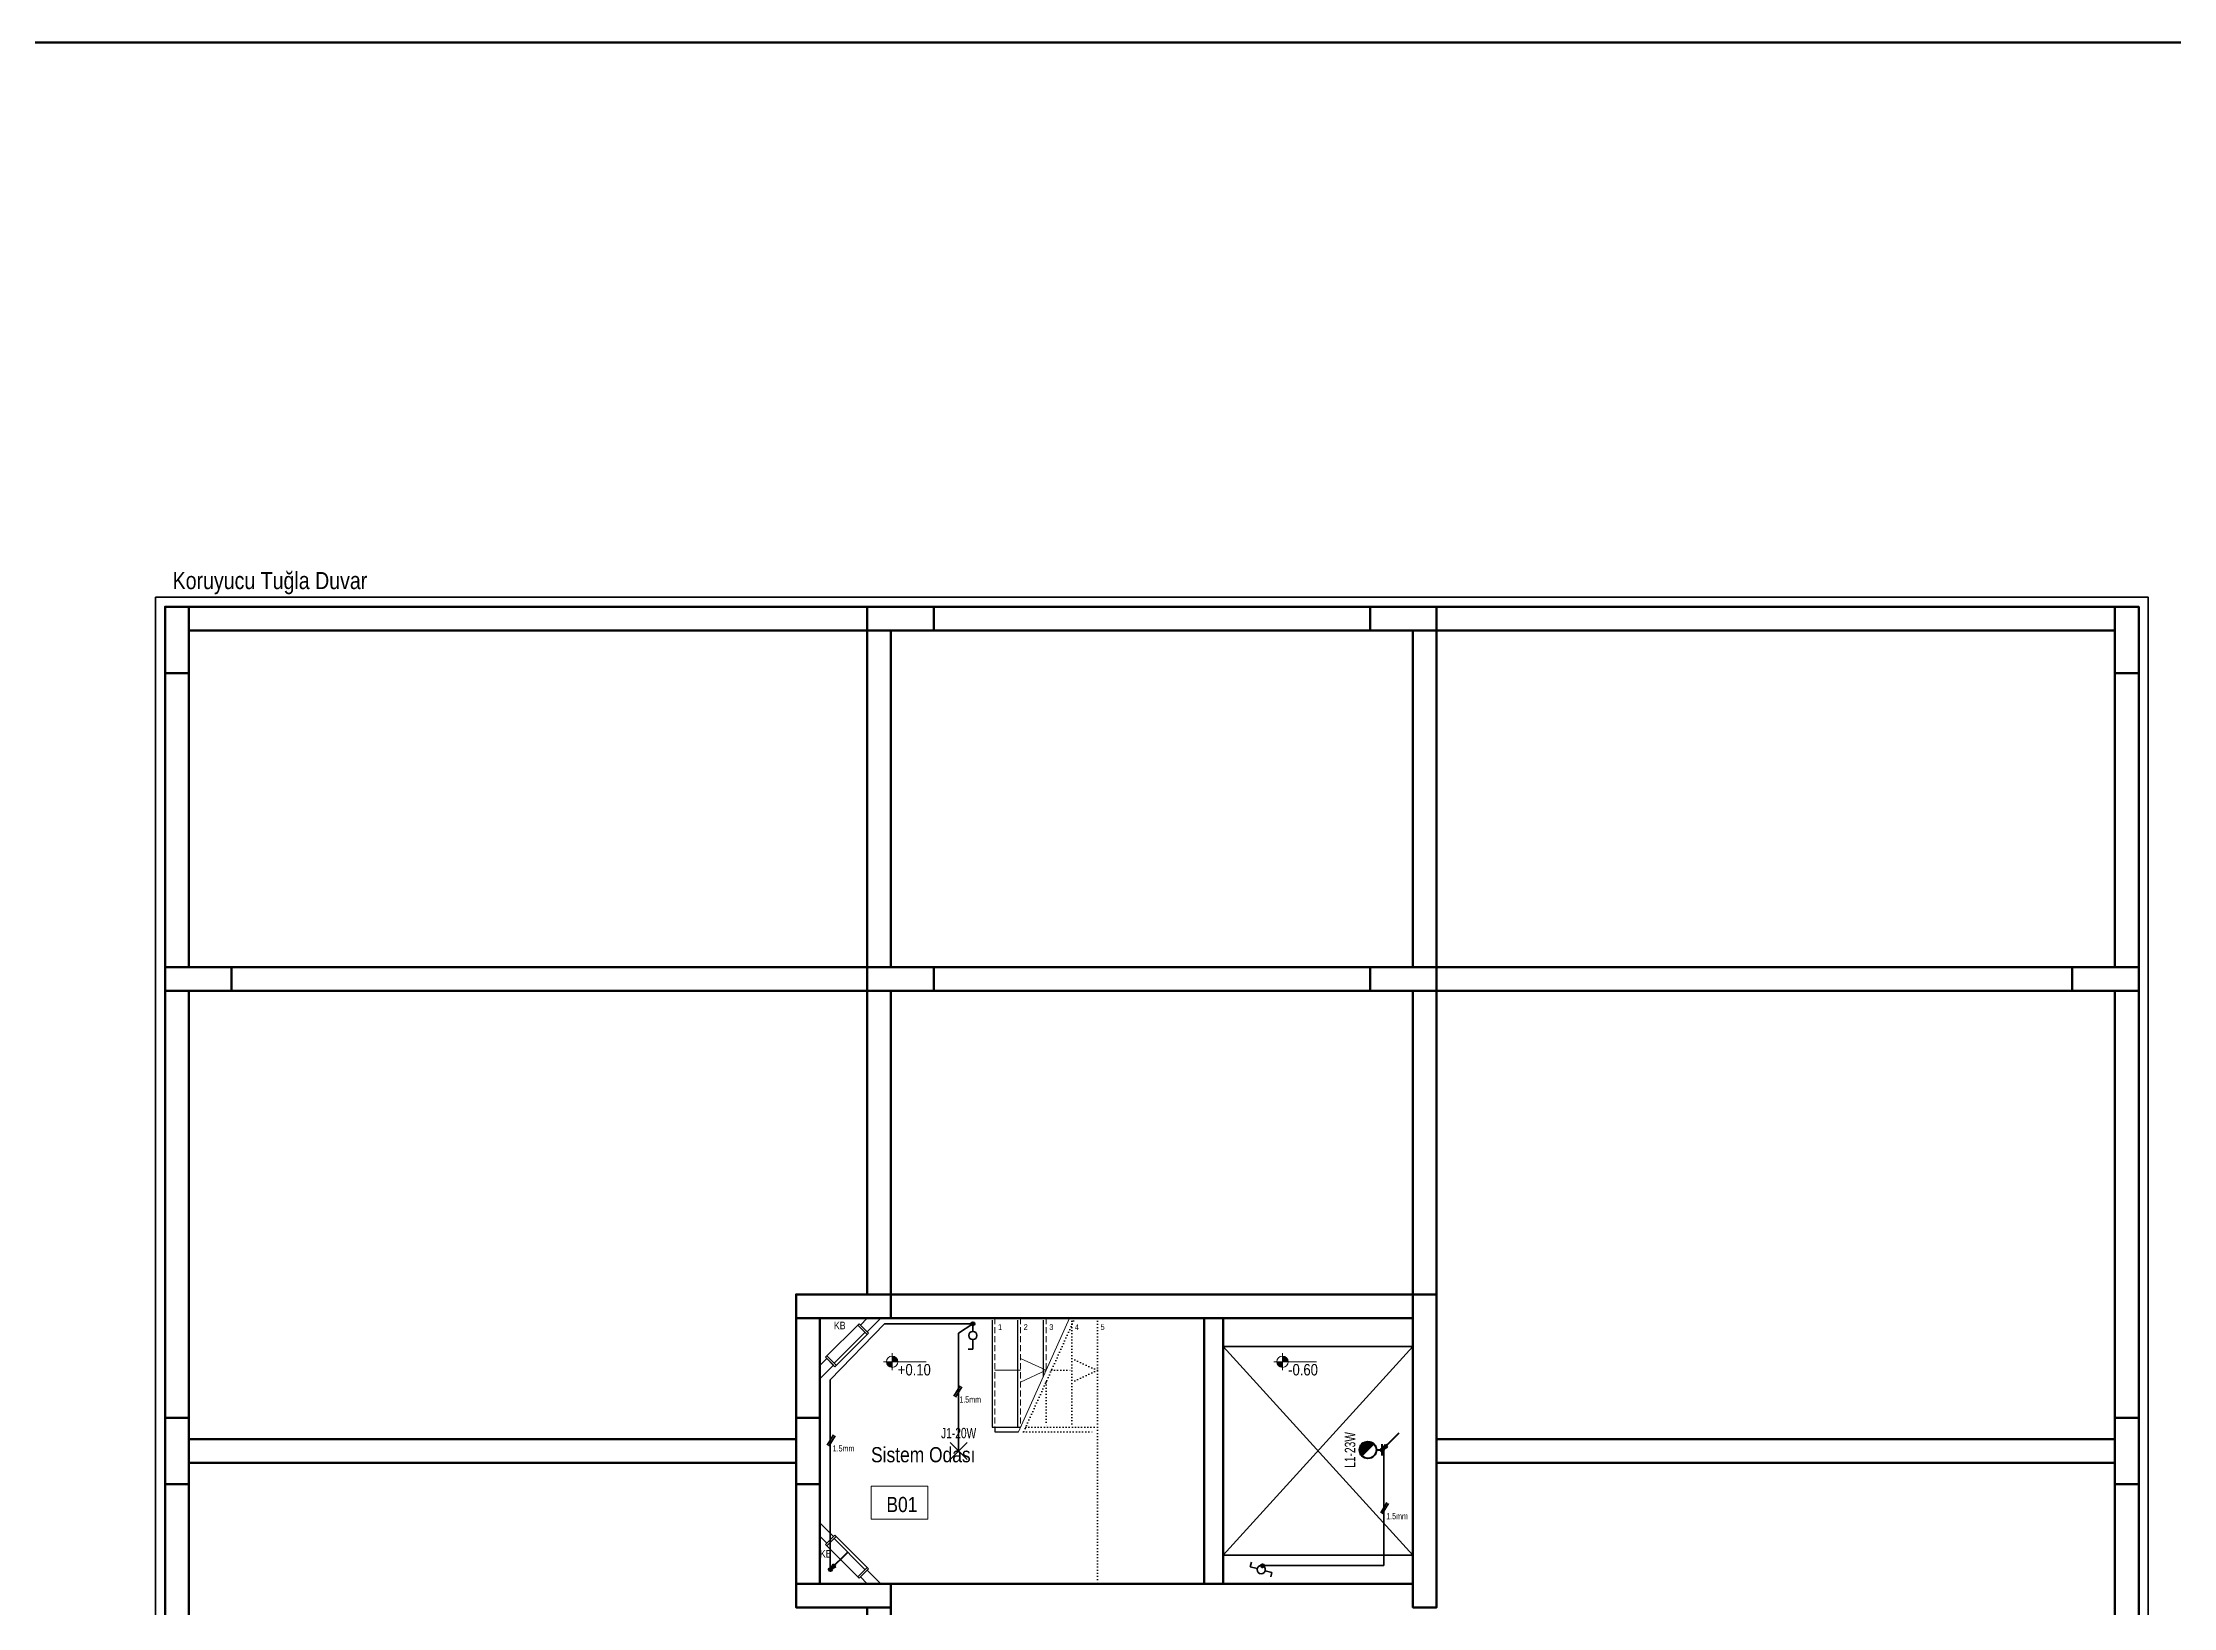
# Model space of a CAD drawing. Header units: millimetres. Extents: x 1811019 to 3717122, y -501178 to -243171.
# Drawn here: x 1853394 to 1855639, y -251040 to -249390 of the extents above; entities that cross this region are included whole.
import ezdxf
from ezdxf.enums import TextEntityAlignment as Align

# ---------------------------------------------------------------- set-up
doc = ezdxf.new("R2010")
doc.units = ezdxf.units.MM
for name, pattern in [('CONTINOUS', [0]), ('CONTINU', [0]), ('izdüşüm arka', [3.175, 0, -3.175]), ('izdüşüm ön', [9.525, 6.35, -3.175]), ('su yalıtım', [30, 12, -18])]:
    doc.linetypes.add(name, pattern=pattern)
for name, color, linetype, lineweight in [('a_ba', 6, 'Continuous', 50), ('a_doğrama', 251, 'Continuous', 20), ('a_duvar', 255, 'Continuous', 35), ('a_görünüş', 32, 'Continuous', 25), ('a_görünüş_ince', 8, 'Continuous', 20), ('a_izdüşüm_arka', 255, 'izdüşüm arka', 30), ('a_izdüşüm_ön', 6, 'izdüşüm ön', 9), ('a_not_kot', 251, 'Continuous', 13), ('a_not_mahal', 253, 'Continuous', 5), ('a_not_misc', 144, 'Continuous', 5), ('a_not_text', 7, 'Continuous', 13), ('a_yalıtım_su', 7, 'su yalıtım', 13), ('a_çerçeve_line', 7, 'Continuous', 50), ('Aydınlatma', 4, 'CONTINOUS', 35), ('Aydınlatma_', 3, 'Continuous', 40), ('Genel', 4, 'CONTINOUS', 40), ('genell', 4, 'Continuous', 25), ('Priz', 6, 'CONTINOUS', 40)]:
    doc.layers.add(name, color=color, linetype=linetype, lineweight=lineweight)
doc.styles.add('Grupcad', font='arial.ttf', dxfattribs={"width": 0.7})
doc.styles.add('OL', font='tsimplex.shx', dxfattribs={"width": 0.8, "height": 12})
doc.styles.get("Standard").update_dxf_attribs({"font": 'ARIALN.TTF'})

# ---------------------------------------------------------------- blocks, each defined once
blk = doc.blocks.new('sembol_kot')
at = {"layer": 'a_not_kot'}
for points in [[(0, 10), (0, 0), (10, 0, 0.414214)], [(0, 0), (-10, 0, 0.414214), (0, -10)]]:
    blk.add_hatch(color=256, dxfattribs=at).paths.add_polyline_path(points)
for p, q in [((0, 15), (0, -15)), ((-15, 0), (60, 0))]:
    blk.add_line(p, q, dxfattribs=at)
blk.add_circle((0, 0), 10, dxfattribs=at)
blk = doc.blocks.new('J1-20W')
at = {"layer": 'Aydınlatma', "color": 1, "linetype": 'CONTINU'}
for p, q in [((9, 9), (-9, -9)), ((-9, 9), (9, -9))]:
    blk.add_line(p, q, dxfattribs=at)
at = {"layer": 'Aydınlatma', "linetype": 'CONTINU', "style": 'Grupcad', "width": 0.7, "flags": 8}
blk.add_attdef('J1-20W', text='', height=11, dxfattribs=at).set_placement((0, 18.7), align=Align.MIDDLE_CENTER)
blk = doc.blocks.new('YUKARIDAN GELEN HAT')
at = {"linetype": 'Continuous'}
h = blk.add_hatch(color=7, dxfattribs=at)
edge = h.paths.add_edge_path()
edge.add_arc((0.1, 0), 1.75, 0, 360)
blk.add_hatch(color=0, dxfattribs=at).paths.add_polyline_path([(5.7, 3.4), (3.5, 5.6), (0, 0)])
at = {"color": 0, "linetype": 'Continuous'}
for p, q in [((17.8, 17.8), (0, 0)), ((0, 0), (3.5, 5.6)), ((0, 0), (5.7, 3.4)), ((5.7, 3.4), (3.5, 5.6))]:
    blk.add_line(p, q, dxfattribs=at)
at = {"color": 7, "linetype": 'Continuous'}
blk.add_circle((0.1, 0), 1.75, dxfattribs=at)
blk = doc.blocks.new('NORMAL ANAHTAR')
at = {"layer": 'Aydınlatma', "color": 6, "linetype": 'CONTINU'}
for p, q in [((0, 18.8), (-4.9, 18.8)), ((0, 8.6), (0, 18.8))]:
    blk.add_line(p, q, dxfattribs=at)
blk.add_circle((0, 4.3), 4.32, dxfattribs=at)
blk = doc.blocks.new('BUAT (Enerji)')
at = {"layer": 'Priz', "linetype": 'CONTINU'}
h = blk.add_hatch(color=256, dxfattribs=at)
edge = h.paths.add_edge_path()
edge.add_arc((0, 0), 1.75, 0, 360)
blk.add_circle((0, 0), 1.75, dxfattribs=at)
blk = doc.blocks.new('L1-23W')
at = {"layer": 'Aydınlatma_', "linetype": 'CONTINU'}
h = blk.add_hatch(color=1, dxfattribs=at)
edge = h.paths.add_edge_path()
edge.add_arc((0, 14.9), 8.91, 360, 495, ccw=False)
edge.add_arc((0, 14.9), 8.91, 315, 360, ccw=False)
edge.add_line((6.3, 8.6), (-6.3, 21.2))
at = {"layer": 'Aydınlatma_', "color": 1, "linetype": 'CONTINU'}
blk.add_line((6.3, 8.6), (-6.3, 21.2), dxfattribs=at)
at = {"layer": 'Aydınlatma_', "linetype": 'CONTINU'}
blk.add_line((-6, 0), (6, 0), dxfattribs=at)
at = {"layer": 'Aydınlatma_', "linetype": 'CONTINU', "ltscale": 5}
blk.add_line((0, 6), (0, 0), dxfattribs=at)
at = {"layer": 'Aydınlatma_', "color": 1, "linetype": 'CONTINU'}
blk.add_circle((0, 14.9), 8.91, dxfattribs=at)
at = {"layer": 'Aydınlatma_', "color": 4, "linetype": 'CONTINU', "style": 'Grupcad', "width": 0.7, "flags": 8}
blk.add_attdef('L1-23W', text='', height=11, dxfattribs=at).set_placement((0, 33.8), align=Align.MIDDLE_CENTER)
blk = doc.blocks.new('VAVIEN ANAHTAR')
at = {"layer": 'Aydınlatma', "color": 6, "linetype": 'CONTINU'}
for p, q in [((-11.5, 7.4), (-10.2, 12.1)), ((-4, 5.4), (-11.5, 7.4)), ((4.3, 3.2), (11.5, 1.3)), ((10.3, -3.3), (11.5, 1.3))]:
    blk.add_line(p, q, dxfattribs=at)
blk.add_circle((0.2, 4.3), 4.32, dxfattribs=at)

msp = doc.modelspace()

# ---------------------------------------------------------------- linework, layer by layer
at = {"layer": 'a_ba', "color": 253}
for p, q in [((1854187.7, -250839.8), (1854187.7, -250734.8)), ((1854212.7, -250839.8), (1854212.7, -250734.8)), ((1854287.7, -250734.8), (1854837.7, -250734.8)), ((1854617.7, -250734.8), (1854617.7, -251014.8)), ((1854637.7, -251014.8), (1854637.7, -250734.8)), ((1854187.7, -251014.8), (1854187.7, -250909.8)), ((1854212.7, -251014.8), (1854212.7, -250909.8)), ((1854837.7, -251014.8), (1854287.7, -251014.8))]:
    msp.add_line(p, q, dxfattribs=at)
for points in [[(1853522.7, -250054.8), (1853547.7, -250054.8), (1853547.7, -249984.8), (1853522.7, -249984.8)], [(1853547.7, -249984.8), (1854262.7, -249984.8), (1854262.7, -250009.8), (1853547.7, -250009.8)], [(1854332.7, -250009.8), (1854332.7, -249984.8), (1854262.7, -249984.8), (1854262.7, -250009.8)], [(1854332.7, -249984.8), (1854792.7, -249984.8), (1854792.7, -250009.8), (1854332.7, -250009.8)], [(1854862.7, -250009.8), (1854862.7, -249984.8), (1854792.7, -249984.8), (1854792.7, -250009.8)], [(1854862.7, -249984.8), (1855577.7, -249984.8), (1855577.7, -250009.8), (1854862.7, -250009.8)], [(1855577.7, -250054.8), (1855602.7, -250054.8), (1855602.7, -249984.8), (1855577.7, -249984.8)], [(1854262.7, -250009.8), (1854287.7, -250009.8), (1854287.7, -250364.8), (1854262.7, -250364.8)], [(1854837.7, -250009.8), (1854862.7, -250009.8), (1854862.7, -250364.8), (1854837.7, -250364.8)], [(1853522.7, -250054.8), (1853547.7, -250054.8), (1853547.7, -250364.8), (1853522.7, -250364.8)], [(1855577.7, -250054.8), (1855602.7, -250054.8), (1855602.7, -250364.8), (1855577.7, -250364.8)], [(1853522.7, -250364.8), (1853522.7, -250389.8), (1853592.7, -250389.8), (1853592.7, -250364.8)], [(1853592.7, -250364.8), (1854262.7, -250364.8), (1854262.7, -250389.8), (1853592.7, -250389.8)], [(1854332.7, -250389.8), (1854332.7, -250364.8), (1854262.7, -250364.8), (1854262.7, -250389.8)], [(1854332.7, -250364.8), (1854792.7, -250364.8), (1854792.7, -250389.8), (1854332.7, -250389.8)], [(1854862.7, -250389.8), (1854862.7, -250364.8), (1854792.7, -250364.8), (1854792.7, -250389.8)], [(1854862.7, -250364.8), (1855532.7, -250364.8), (1855532.7, -250389.8), (1854862.7, -250389.8)], [(1855532.7, -250364.8), (1855532.7, -250389.8), (1855602.7, -250389.8), (1855602.7, -250364.8)], [(1853522.7, -250389.8), (1853547.7, -250389.8), (1853547.7, -250839.8), (1853522.7, -250839.8)], [(1854262.7, -250389.8), (1854287.7, -250389.8), (1854287.7, -250709.8), (1854262.7, -250709.8)], [(1854837.7, -250389.8), (1854862.7, -250389.8), (1854862.7, -250709.8), (1854837.7, -250709.8)], [(1855577.7, -250389.8), (1855602.7, -250389.8), (1855602.7, -250839.8), (1855577.7, -250839.8)], [(1854287.7, -250734.8), (1854287.7, -250709.8), (1854187.7, -250709.8), (1854187.7, -250734.8)], [(1854837.7, -250709.8), (1854862.7, -250709.8), (1854862.7, -251039.8), (1854837.7, -251039.8), (1854837.7, -251014.8), (1854837.7, -251014.8), (1854837.7, -250734.8), (1854837.7, -250734.8)], [(1853522.7, -250909.8), (1853547.7, -250909.8), (1853547.7, -250839.8), (1853522.7, -250839.8)], [(1854187.7, -250909.8), (1854212.7, -250909.8), (1854212.7, -250839.8), (1854187.7, -250839.8)], [(1855577.7, -250909.8), (1855602.7, -250909.8), (1855602.7, -250839.8), (1855577.7, -250839.8)], [(1853547.7, -250862.3), (1854187.7, -250862.3), (1854187.7, -250887.3), (1853547.7, -250887.3)], [(1854862.7, -250862.3), (1855577.7, -250862.3), (1855577.7, -250887.3), (1854862.7, -250887.3)], [(1853522.7, -250909.8), (1853547.7, -250909.8), (1853547.7, -251359.8), (1853522.7, -251359.8)], [(1855577.7, -250909.8), (1855602.7, -250909.8), (1855602.7, -251359.8), (1855577.7, -251359.8)], [(1854287.7, -251039.8), (1854287.7, -251014.8), (1854187.7, -251014.8), (1854187.7, -251039.8)], [(1854262.7, -251039.8), (1854287.7, -251039.8), (1854287.7, -251314.8), (1854262.7, -251314.8)]]:
    msp.add_lwpolyline(points, close=True, dxfattribs=at)
msp.add_lwpolyline([(1854287.7, -250709.8), (1854837.7, -250709.8)], dxfattribs=at)
at = {"layer": 'a_doğrama'}
for p, q in [((1854218.6, -250776.1), (1854220, -250777.5)), ((1854218.6, -250973.5), (1854220, -250972.1))]:
    msp.add_line(p, q, dxfattribs=at)
for points in [[(1854260.3, -250749.9), (1854227.8, -250782.4)], [(1854252.6, -250742.1), (1854254, -250740.7)], [(1854252.6, -250742.1), (1854262.5, -250752)], [(1854255.4, -250742.1), (1854254, -250740.7)], [(1854262.5, -250749.2), (1854263.9, -250750.6)], [(1854263.9, -250750.6), (1854262.5, -250752)], [(1854262.5, -250752), (1854228.5, -250786)], [(1854218.6, -250776.1), (1854220, -250774.6)], [(1854218.6, -250776.1), (1854228.5, -250786)], [(1854220, -250774.6), (1854229.9, -250784.5)], [(1854218.6, -250973.5), (1854228.5, -250963.6)], [(1854218.6, -250973.5), (1854220, -250974.9)], [(1854220, -250974.9), (1854229.9, -250965)], [(1854260.3, -250999.7), (1854227.8, -250967.2)], [(1854262.5, -250997.6), (1854228.5, -250963.6)], [(1854252.6, -251007.5), (1854262.5, -250997.6)], [(1854263.9, -250999), (1854262.5, -250997.6)], [(1854252.6, -251007.5), (1854254, -251008.9)], [(1854255.4, -251007.5), (1854254, -251008.9)], [(1854262.5, -251000.4), (1854263.9, -250999)]]:
    msp.add_lwpolyline(points, dxfattribs=at)
at = {"layer": 'a_duvar'}
for p, q in [((1854837.7, -250709.8), (1854837.7, -250709.8)), ((1854837.7, -250764.8), (1854637.7, -250764.8)), ((1854837.7, -250984.8), (1854637.7, -250984.8))]:
    msp.add_line(p, q, dxfattribs=at)
msp.add_lwpolyline([(1853512.7, -249974.8), (1855612.7, -249974.8), (1855612.7, -251774.8), (1853512.7, -251774.8)], close=True, dxfattribs=at)
for points in [[(1854262.7, -250734.8), (1854255.4, -250742.1)], [(1854255.4, -250742.1), (1854262.5, -250749.2)], [(1854276.9, -250734.8), (1854262.5, -250749.2)], [(1854220, -250777.5), (1854212.7, -250784.8)], [(1854227.1, -250784.5), (1854212.7, -250798.9)], [(1854220, -250777.5), (1854227.1, -250784.5)], [(1854227.1, -250965), (1854212.7, -250950.6)], [(1854220, -250972.1), (1854212.7, -250964.8)], [(1854220, -250972.1), (1854227.1, -250965)], [(1854255.4, -251007.5), (1854262.5, -251000.4)], [(1854262.7, -251014.8), (1854255.4, -251007.5)], [(1854276.9, -251014.8), (1854262.5, -251000.4)]]:
    msp.add_lwpolyline(points, dxfattribs=at)
at = {"layer": 'a_görünüş', "color": 251}
for p, q in [((1854394.2, -250736.8), (1854394.2, -250849.8)), ((1854421.2, -250736.8), (1854421.2, -250849.8)), ((1854448.2, -250736.8), (1854448.2, -250796.5)), ((1854394.2, -250849.8), (1854424.2, -250849.8)), ((1854397.2, -250854.8), (1854422, -250854.8))]:
    msp.add_line(p, q, dxfattribs=at)
msp.add_lwpolyline([(1854397.2, -250849.8), (1854397.2, -250854.8)], dxfattribs=at)
at = {"layer": 'a_görünüş_ince'}
for points in [[(1854252.6, -250742.1), (1854220, -250774.6)], [(1854252.6, -251007.5), (1854220, -250974.9)]]:
    msp.add_lwpolyline(points, dxfattribs=at)
at = {"layer": 'a_izdüşüm_arka'}
for p, q in [((1854478.2, -250734.8), (1854478.2, -250849.8)), ((1854505.2, -250734.8), (1854505.2, -250849.8)), ((1854456.7, -250789.8), (1854478.2, -250789.8)), ((1854451.2, -250802), (1854451.2, -250849.8)), ((1854427.4, -250854.8), (1854500.2, -250854.8)), ((1854429.7, -250849.8), (1854505.2, -250849.8))]:
    msp.add_line(p, q, dxfattribs=at)
for points in [[(1854481.5, -250734.7), (1854427.4, -250854.8)], [(1854505.2, -250789.8), (1854478.2, -250777.3)], [(1854505.2, -250789.8), (1854478.2, -250802.3)], [(1854505.2, -250849.8), (1854505.2, -251014.8)]]:
    msp.add_lwpolyline(points, dxfattribs=at)
at = {"layer": 'a_izdüşüm_ön', "color": 251}
for p, q in [((1854397.2, -250734.8), (1854397.2, -250849.8)), ((1854424.2, -250734.8), (1854424.2, -250849.8)), ((1854451.2, -250734.8), (1854451.2, -250789.8))]:
    msp.add_line(p, q, dxfattribs=at)
at = {"layer": 'a_not_mahal'}
msp.add_lwpolyline([(1854326.7, -250911.8), (1854266.7, -250911.8), (1854266.7, -250946.8), (1854326.7, -250946.8)], close=True, dxfattribs=at)
at = {"layer": 'a_not_misc'}
msp.add_line((1854397.2, -250789.8), (1854424.2, -250789.8), dxfattribs=at)
for points in [[(1854476, -250734.8), (1854422, -250854.8)], [(1854637.7, -250764.8), (1854837.7, -250984.8)], [(1854837.7, -250764.8), (1854637.7, -250984.8)], [(1854451.2, -250789.8), (1854424.2, -250777.3)], [(1854451.2, -250789.8), (1854424.2, -250802.3)]]:
    msp.add_lwpolyline(points, dxfattribs=at)
at = {"layer": 'a_yalıtım_su', "const_width": 1}
msp.add_lwpolyline([(1853522.7, -249984.8), (1855602.7, -249984.8), (1855602.7, -251764.8), (1853522.7, -251764.8)], close=True, dxfattribs=at)
at = {"layer": 'a_çerçeve_line'}
msp.add_lwpolyline([(1872123.9, -252390), (1872123.9, -249390), (1853005.4, -249390), (1853005.4, -252390)], close=True, dxfattribs=at)
at = {"layer": 'Aydınlatma'}
for p, q in [((1854281, -250740.9), (1854223.7, -250799.7)), ((1854288.9, -250740.8), (1854281, -250740.9)), ((1854374, -250740.8), (1854288.9, -250740.8)), ((1854374, -250740.8), (1854358.9, -250750.6)), ((1854359, -250874.8), (1854358.9, -250750.6)), ((1854223.7, -250999.9), (1854223.7, -250799.7)), ((1854807.1, -250873.7), (1854807.1, -250995.7)), ((1854677.9, -250995.7), (1854807.1, -250995.7))]:
    msp.add_line(p, q, dxfattribs=at)
at = {"layer": 'Aydınlatma', "color": 6}
msp.add_line((1854374, -250748.8), (1854374, -250740.8), dxfattribs=at)
at = {"layer": 'Aydınlatma', "color": 3}
for p, q in [((1854360.5, -250806.1), (1854353.9, -250817.2)), ((1854362.2, -250807.2), (1854355.6, -250818.2)), ((1854227, -250857.8), (1854220.4, -250868.8)), ((1854228.7, -250858.8), (1854222.1, -250869.8)), ((1854810.4, -250929.2), (1854803.8, -250940.2)), ((1854812.1, -250930.2), (1854805.5, -250941.2))]:
    msp.add_line(p, q, dxfattribs=at)

# ---------------------------------------------------------------- block references
at = {"layer": 'a_duvar', "xscale": 0.6, "yscale": 0.6, "zscale": 0.6}
for p in [(1854288.9, -250780.8), (1854700.3, -250780.8)]:
    msp.add_blockref('sembol_kot', p, dxfattribs=at)
at = {"layer": 'Aydınlatma', "linetype": 'CONTINU', "xscale": -1, "rotation": 180}
msp.add_blockref('NORMAL ANAHTAR', (1854374, -250748.8), dxfattribs=at)
at = {"layer": 'Aydınlatma', "linetype": 'CONTINU'}
ref = msp.add_blockref('J1-20W', (1854359, -250874.8), dxfattribs=at)
ref.add_attrib('J1-20W', 'J1-20W', dxfattribs={"layer": 'Aydınlatma_', "color": 4, "linetype": 'CONTINU', "height": 11, "style": 'Grupcad', "width": 0.7}).set_placement((1854359, -250856), align=Align.MIDDLE_CENTER)
msp.add_blockref('VAVIEN ANAHTAR', (1854677.7, -251004.3), dxfattribs=at)
at = {"layer": 'Genel', "linetype": 'CONTINU'}
for p in [(1854805.3, -250873.8), (1854223.7, -250999.9)]:
    msp.add_blockref('YUKARIDAN GELEN HAT', p, dxfattribs=at)
at = {"layer": 'genell', "linetype": 'CONTINU'}
ref = msp.add_blockref('L1-23W', (1854805.3, -250873.8), dxfattribs=dict(at, rotation=90))
ref.add_attrib('L1-23W', 'L1-23W', dxfattribs={"layer": 'Aydınlatma_', "color": 4, "linetype": 'CONTINU', "height": 11, "rotation": 90, "style": 'Grupcad', "width": 0.7}).set_placement((1854771.5, -250873.8), align=Align.MIDDLE_CENTER)
at = {"layer": 'Priz', "color": 4, "linetype": 'CONTINU', "rotation": 270}
msp.add_blockref('BUAT (Enerji)', (1854374, -250740.8), dxfattribs=at)
at = {"layer": 'Priz', "color": 4, "linetype": 'CONTINU'}
msp.add_blockref('BUAT (Enerji)', (1854679.3, -250995.9), dxfattribs=at)

# ---------------------------------------------------------------- texts
at = {"layer": 'a_not_kot'}
for s, p in [('+0.10', (1854294.9, -250795.2)), ('-0.60', (1854706.3, -250795.2))]:
    msp.add_text(s, height=12, dxfattribs=at).set_placement(p)
at = {"layer": 'a_not_mahal'}
for s, height, p in [('KB', 8, (1854227.6, -250746.6)), ('Sistem Odası', 16, (1854266.7, -250886.8)), ('KB', 8, (1854212.8, -250987.3))]:
    msp.add_text(s, height=height, dxfattribs=at).set_placement(p)
msp.add_text('B01', height=16, rotation=360, dxfattribs=at).set_placement((1854299.2, -250939.3), align=Align.CENTER)
at = {"layer": 'a_not_text'}
for s, height, p in [('Koruyucu Tuğla Duvar', 18, (1853530.6, -249966.2)), ('1', 6, (1854400.5, -250747.2)), ('2', 6, (1854427.5, -250747.2)), ('3', 6, (1854454.5, -250747.2)), ('4', 6, (1854481.5, -250747.2)), ('5', 6, (1854508.5, -250747.2))]:
    msp.add_text(s, height=height, dxfattribs=at).set_placement(p)
at = {"layer": 'Priz', "color": 3, "linetype": 'CONTINU', "ltscale": 0.7, "style": 'OL', "width": 0.7}
for p in [(1854359.7, -250823.8), (1854226.2, -250875.4), (1854809.6, -250946.8)]:
    msp.add_text('1.5mm', height=6.4, rotation=360, dxfattribs=at).set_placement(p)

doc.saveas('drawing.dxf')
